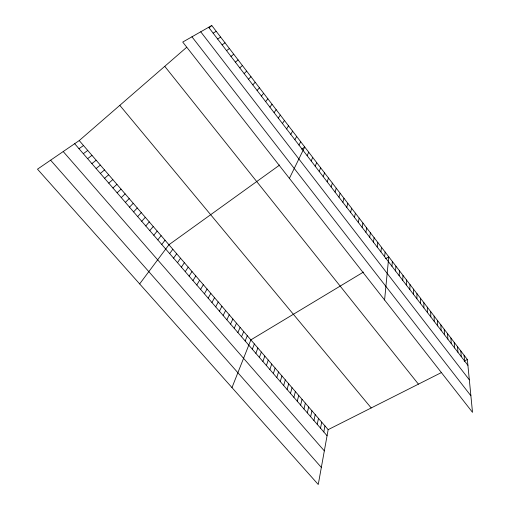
<?xml version="1.0" encoding="UTF-8"?>
<svg xmlns="http://www.w3.org/2000/svg" width="510" height="510" viewBox="0 0 510 510"><rect width="100%" height="100%" fill="white"/><g stroke="black" fill="none" stroke-linecap="round" stroke-linejoin="round"><path stroke-width="0.76" d="M420.399 303.354L420.431 298.178M416.893 298.784L416.97 293.664M413.374 294.2L413.502 289.125M409.842 289.591L410.014 284.567M406.291 284.969L406.515 279.99M402.728 280.322L402.996 275.394M399.151 275.655L399.464 270.778M395.556 270.969L395.919 266.144M391.948 266.265L392.356 261.49M384.585 299.988L388.779 256.817L385.649 258.704M384.623 256.721L385.133 252.055M380.913 251.883L381.474 247.267M377.183 247.018L377.795 242.46M373.441 242.135L374.104 237.634M369.68 237.233L370.394 232.79M365.899 232.311L366.664 227.919M79.235 140.569L328.166 429.643L318.253 484.5L37.491 169.173L79.235 140.569L186.654 47.315M323.805 431.951L324.947 425.895M362.106 227.358L362.922 223.029M320.529 428.158L321.708 422.14M358.294 222.392L359.167 218.114M317.239 424.358L318.463 418.372M313.943 420.54L315.199 414.585M310.628 416.708L311.929 410.786M354.463 217.4L355.387 213.18M307.307 412.858L308.646 406.974M350.619 212.383L351.594 208.227M303.966 409.001L305.35 403.142M300.619 405.125L302.041 399.304M346.755 207.347L347.788 203.248M297.253 401.23L298.72 395.448M293.875 397.328L295.386 391.572M342.873 202.285L343.963 198.243M290.49 393.401L292.039 387.689M287.085 389.468L288.679 383.788M338.971 197.204L340.119 193.22M283.675 385.515L285.307 379.873M280.245 381.55L281.922 375.94M335.057 192.098L336.256 188.177M276.802 377.566L278.524 371.994M273.347 373.569L275.113 368.035M331.124 186.966L332.38 183.109M269.879 369.559L271.69 364.057M266.398 365.53L268.254 360.066M327.165 181.815L328.485 178.016M262.899 361.488L264.805 356.063M259.392 357.427L261.337 352.04M323.2 176.638L324.57 172.903M255.867 353.347L257.862 347.998M252.329 349.254L254.369 343.944M319.209 171.436L320.637 167.764M231.98 387.606L250.869 339.877L363.451 272.072M245.163 340.967L247.299 335.733M315.199 166.209L316.691 162.601M241.53 336.759L243.716 331.57M237.889 332.545L240.114 327.394M311.176 160.962L312.719 157.418M234.224 328.306L236.506 323.2M230.552 324.054L232.879 318.986M307.128 155.69L308.735 152.209M226.861 319.783L229.239 314.759M223.157 315.499L225.579 310.513M289.399 178.36L304.731 146.982L301.633 149.213M219.434 311.196L221.907 306.249M215.698 306.873L218.223 301.971M298.981 145.07L300.709 141.723M211.95 302.532L214.525 297.674M294.882 139.721L296.673 136.444M208.182 298.178L210.808 293.365M204.402 293.798L207.079 289.03M290.757 134.347L292.612 131.14M200.602 289.406L203.337 284.682M196.79 284.994L199.576 280.315M286.62 128.953L288.532 125.811M192.965 280.57L195.802 275.935M189.121 276.12L192.009 271.53M282.463 123.528L284.44 120.456M185.257 271.651L188.203 267.112M181.381 267.17L184.384 262.675M278.281 118.084L280.322 115.075M177.493 262.669L180.546 258.219M173.585 258.149L176.696 253.744M274.08 112.608L276.184 109.675M169.658 253.604L172.826 249.25M139.651 283.904L168.938 244.743L279.697 165.004M269.866 107.106L272.034 104.244M161.759 244.469L165.036 240.21M157.788 239.872L161.122 235.665M265.627 101.579L267.858 98.793M153.797 235.257L157.188 231.094M149.793 230.616L153.242 226.51M261.369 96.033L263.67 93.311M145.764 225.962L149.271 221.901M141.723 221.289L145.293 217.279M257.091 90.448L259.456 87.809M137.668 216.591L141.289 212.632M133.594 211.88L137.273 207.972M252.788 84.845L255.223 82.276M129.502 207.143L133.244 203.286M248.472 79.216L250.971 76.717M125.39 202.387L129.196 198.588M121.259 197.612L125.128 193.864M117.115 192.812L121.042 189.121M244.131 73.555L246.7 71.139M112.952 187.999L116.943 184.359M239.77 67.868L242.403 65.529M108.77 183.16L112.825 179.577M209.074 27.846L211.777 25.5L467.345 359.493L472.509 412.341L182.733 42.062L211.777 25.5M104.575 178.302L108.687 174.771M235.384 62.156L238.094 59.887M100.355 173.425L104.531 169.951M96.122 168.523L100.362 165.106M230.979 56.419L233.758 54.226M91.87 163.602L96.173 160.242M87.593 158.661L91.966 155.352M226.555 50.649L229.404 48.533M83.302 153.695L87.739 150.45M78.993 148.71L83.493 145.522M222.111 44.848L225.031 42.821M217.642 39.028L220.632 37.071M213.148 33.169L216.214 31.301M328.166 429.643L441.099 372.721M464.196 361.08L467.345 359.493M50.605 160.185L321.338 467.44M63.214 151.546L324.328 450.885M74.664 143.699L327.069 435.725M119.805 105.347L371.203 407.949M164.749 66.326L418.429 384.151M191.945 36.809L470.896 395.786M200.73 31.799L469.334 379.829M208.641 27.291L467.912 365.3M464.087 355.228L464.61 360.997M460.81 350.95L461.295 356.668M457.521 346.653L457.967 352.327M454.219 342.337L454.62 347.973M450.904 338.002L451.261 343.593M447.57 333.648L447.888 339.195M444.229 329.281L444.503 334.783M440.869 324.895L441.105 330.346M437.497 320.49L437.688 325.896M434.112 316.066L434.259 321.427M430.714 311.623L430.816 316.94M427.303 307.16L427.361 312.426M423.874 302.679L423.886 307.9"/></g></svg>
